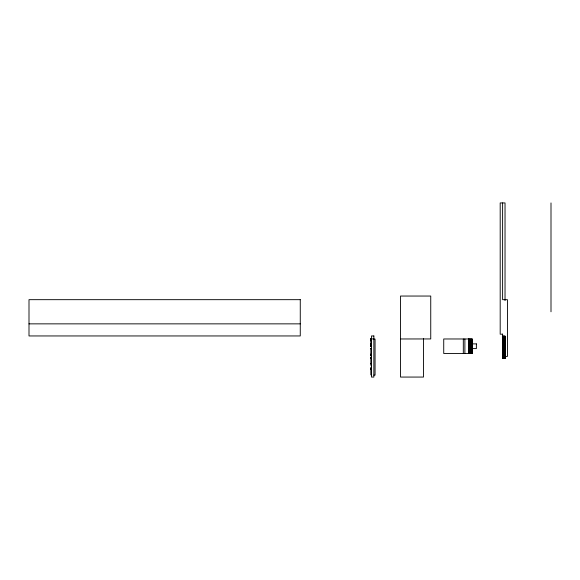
<?xml version="1.0" encoding="UTF-8"?>
<svg xmlns="http://www.w3.org/2000/svg" width="580" height="580" viewBox="0 0 580 580"><rect width="100%" height="100%" fill="white"/><g stroke="black" fill="none" stroke-linecap="round" stroke-linejoin="round"><path stroke-width="0.87" d="M400.512 338.974L430.744 338.945L430.744 296.046L400.512 296.046L400.512 377.065L423.487 377.065L423.487 338.597M29 323.857L300.266 323.857M502.606 334.196L500.192 334.196L500.192 202.935L505.028 202.935L505.028 300.592M502.606 336.052L505.028 336.052L505.028 358.317L502.606 358.324L502.606 334.051M502.606 336.204L505.028 336.204M502.606 336.443L505.028 336.443M502.606 336.697L505.028 336.697M502.606 336.965L505.028 336.965M502.606 337.241L505.028 337.241M502.606 337.531L505.028 337.531M502.606 337.828L505.028 337.828M502.606 338.14L505.028 338.14M502.606 338.459L505.028 338.459M371.439 338.626L370.837 338.626L370.837 346.267M371.439 338.843L370.837 338.843L373.861 338.974M502.606 338.785L505.028 338.785M370.837 339.075L371.439 339.075M373.861 339.097L375.064 339.097L375.064 375.129L373.861 375.129M468.517 338.988L472.142 339.082M468.517 339.133L472.142 339.191M502.606 339.119L505.028 339.119M468.517 339.256L472.142 339.329M468.517 339.409L472.142 339.409M468.517 339.503L472.142 339.503M502.606 339.467L505.028 339.467M468.517 339.604L472.142 339.604M468.517 339.706L472.142 339.822M502.606 339.822L505.028 339.822M468.517 339.945L472.142 339.945M468.517 340.076L472.142 340.076M502.606 340.185L505.028 340.185M468.517 340.214L472.142 340.214M370.837 340.315L371.439 340.315M468.517 340.358L472.142 340.358M468.517 340.511L472.142 340.511M468.517 340.67L472.142 340.67M502.606 340.554L505.028 340.554M468.517 340.837L472.142 340.837M370.837 340.917L371.439 340.917M468.517 341.011L472.142 341.011M502.606 340.931L505.028 340.931M468.517 341.192L472.142 341.192M468.517 341.373L472.142 341.373M502.606 341.308L505.028 341.308M468.517 341.569L472.142 341.569M502.606 341.7L505.028 341.7M468.517 341.765L472.142 341.765M468.517 341.968L472.142 341.968M502.606 342.091L505.028 342.091M468.517 342.171L472.142 342.171M468.517 342.381L472.142 342.381M468.517 342.599L472.142 342.599M502.606 342.49L505.028 342.49M468.517 342.824L472.142 342.824M502.606 342.896L505.028 342.896M468.517 343.048L472.142 343.048M468.517 343.28L472.142 343.28M502.606 343.302L505.028 343.302M370.837 343.476L371.439 343.476M468.517 343.512L472.142 343.512M370.837 343.81L371.439 343.81M468.517 343.751L472.142 343.751M502.606 343.715L505.028 343.715M371.439 343.925L370.837 343.925L371.439 344.012M472.142 343.875L476.376 343.875M468.517 343.991L472.142 343.991M370.837 344.078L371.439 344.078M502.606 344.129L505.028 344.129M468.517 344.23L472.142 344.23M370.837 344.339L371.439 344.353M370.837 344.527L371.439 344.527M468.517 344.476L472.142 344.476M370.837 344.629L371.439 344.621M502.606 344.549L505.028 344.549M370.837 344.752L371.439 344.708M468.517 344.723L472.142 344.723M468.517 344.969L472.142 344.969M502.606 344.962L505.028 344.962M370.837 345.093L371.439 345.093M468.517 345.223L472.142 345.223M370.837 345.455L371.439 345.455M468.517 345.47L472.142 345.47M502.606 345.383L505.028 345.383M468.517 345.724L472.142 345.724M370.837 345.752L371.439 345.752M502.606 345.81L505.028 345.81M370.837 345.977L371.439 345.977M468.517 345.977L472.142 345.977M371.439 346.079L370.837 346.079L371.439 346.216M468.517 346.231L472.142 346.231M502.606 346.231L505.028 346.231M370.837 346.231L371.439 346.267M468.517 346.485L472.142 346.485M502.606 346.651L505.028 346.651M468.517 346.738L472.142 346.738M468.517 346.985L472.142 346.985M502.606 347.072L505.028 347.072M468.517 347.239L472.142 347.239M468.517 347.493L472.142 347.493M502.606 347.493L505.028 347.493M468.517 347.739L472.142 347.739M502.606 347.913L505.028 347.913M468.517 347.986L472.142 347.986M468.517 348.232L472.142 348.232M370.837 348.333L371.439 348.384M502.606 348.326L505.028 348.326M370.837 348.413L371.439 348.486M468.517 348.471L472.142 348.471M472.142 348.587L476.376 348.587L476.376 343.904M468.517 348.711L472.142 348.711M502.606 348.747L505.028 348.747M370.837 348.834L371.439 348.834M468.517 348.95L472.142 348.95M468.517 349.182L472.142 349.182M502.606 349.153L505.028 349.153M468.517 349.406L472.142 349.406M502.606 349.566L505.028 349.566M468.517 349.638L472.142 349.638M468.517 349.856L472.142 349.856M502.606 349.965L505.028 349.965M468.517 350.074L472.142 350.074M468.517 350.284L472.142 350.284M502.606 350.363L505.028 350.363M468.517 350.494L472.142 350.494M468.517 350.697L472.142 350.697M502.606 350.762L505.028 350.762M468.517 350.893L472.142 350.893M468.517 351.081L472.142 351.081M502.606 351.146L505.028 351.146M468.517 351.27L472.142 351.27M468.517 351.451L472.142 351.451M502.606 351.531L505.028 351.531M468.517 351.618L472.142 351.618M468.517 351.785L472.142 351.785M502.606 351.908L505.028 351.908M468.517 351.944L472.142 351.944M468.517 352.096L472.142 352.096M468.517 352.241L472.142 352.241M468.517 352.379L472.142 352.379M502.606 352.277L505.028 352.277M468.517 352.51L472.142 352.51M468.517 352.749L472.142 352.633M502.606 352.64L505.028 352.64M468.517 352.857L472.142 352.857M468.517 352.959L472.142 352.959M502.606 352.988L505.028 352.988M468.517 353.046L472.142 353.046M468.517 353.205L472.142 353.205M468.517 353.271L472.142 353.271M502.606 353.336L505.028 353.336M468.517 353.372L472.142 353.445L472.142 338.988M502.606 353.677L505.028 353.677M502.606 354.003L505.028 354.003M370.837 354.177L371.439 354.177M370.837 354.264L371.439 354.264M502.606 354.322L505.028 354.322M370.837 354.634L371.439 354.634M502.606 354.626L505.028 354.626M502.606 354.931L505.028 354.931M370.837 355.004L371.439 355.004M502.606 355.214L505.028 355.214M370.837 355.293L371.439 355.293M370.837 355.518L371.439 355.518M502.606 355.489L505.028 355.489M370.837 355.62L371.439 355.62M370.837 348.305L370.837 355.808L371.439 355.678M502.606 355.757L505.028 355.757M370.837 355.808L371.439 355.808M502.606 356.011L505.028 356.011M502.606 356.258L505.028 356.258M502.606 356.482L507.442 356.403L507.442 299.671L502.606 299.671L502.606 202.935M502.606 356.7L505.028 356.7M502.606 356.903L505.028 356.903M502.606 357.099L505.028 357.099M502.606 357.28L505.028 357.28M502.606 357.439L505.028 357.439M502.606 357.592L505.028 357.592M371.439 357.715L370.837 357.715L370.837 365.313L371.439 365.313M502.606 357.729L505.028 357.729M370.837 357.889L371.439 357.889M502.606 357.853L505.028 357.853M370.837 357.969L371.439 357.99M502.606 357.962L505.028 358.056M370.837 358.077L371.439 358.135M502.606 358.135L505.028 358.135M502.606 358.201L505.028 358.201M370.837 363.595L371.439 363.595M371.439 363.718L370.837 363.747L371.439 363.812M371.439 367.256L370.837 367.256L370.837 374.854L371.439 374.854M371.439 368.865L370.837 368.916L371.439 369.047M370.837 369.17L371.439 369.163M551 202.935L551 311.764M464.885 338.974L464.885 353.488M463.318 338.974L463.318 353.488M300.266 299.671L29 299.671L29 335.95L300.266 335.95L300.266 299.671M373.861 335.95L371.439 335.95L371.439 377.065L373.861 377.065L373.861 335.95M468.517 338.974L443.729 338.974L443.729 353.488L468.517 353.488L468.517 338.974M371.439 348.631L370.837 348.631L371.439 348.66"/></g></svg>
